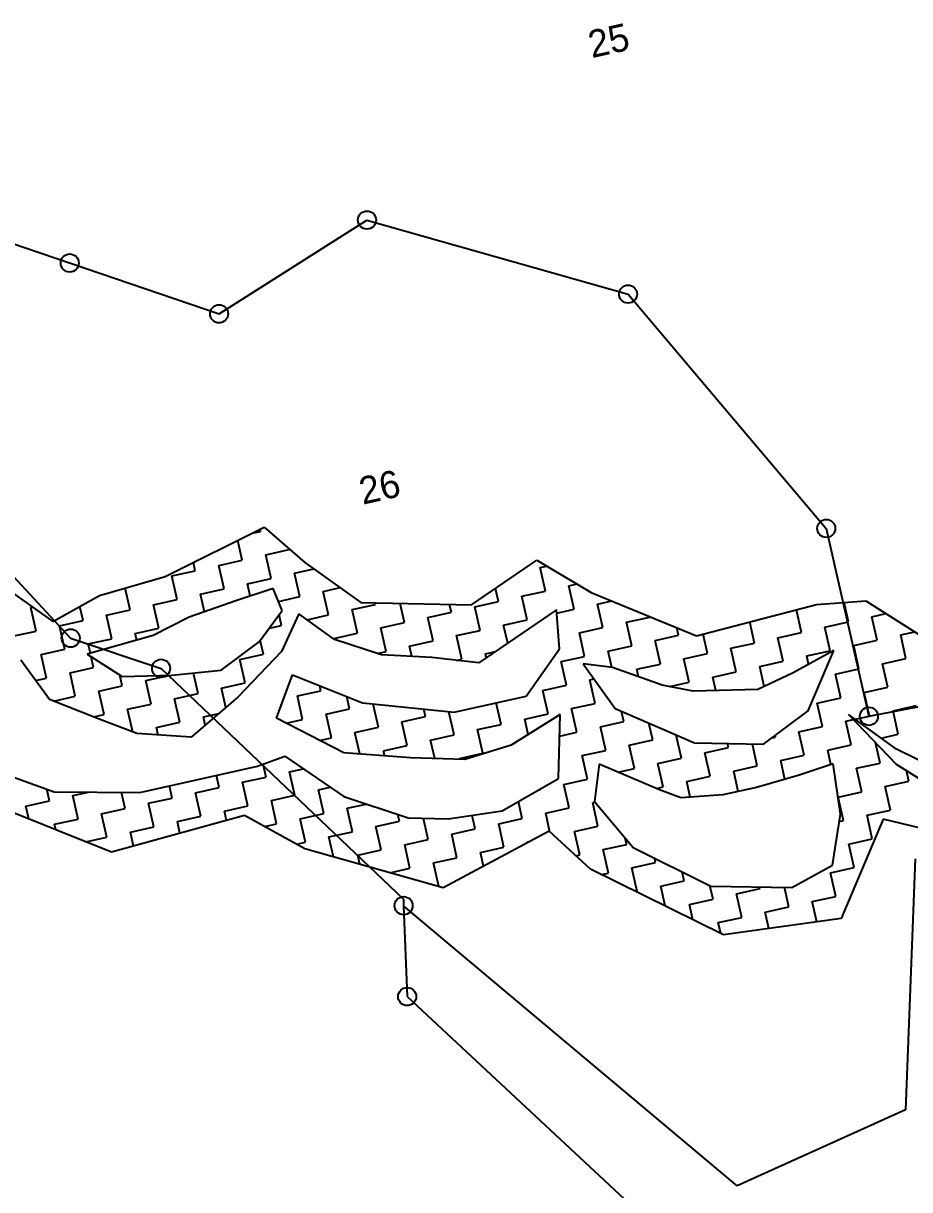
# Model space of a CAD drawing. Header units: metres. Extents: x 308144 to 311379, y 1932438 to 1934417.
# Drawn here: x 308990.4 to 309290.6, y 1933107.3 to 1933502.2 of the extents above; entities that cross this region are included whole.
import ezdxf

# ---------------------------------------------------------------- set-up
doc = ezdxf.new("R2010")
doc.units = ezdxf.units.M
doc.header["$LTSCALE"] = 0.3
doc.layers.get('0').update_dxf_attribs({"linetype": 'CONTINUOUS'})
for name, color, linetype in [('POLY_HATCH', 12, 'CONTINUOUS'), ('POLY_PARCEL', 6, 'CONTINUOUS'), ('TEXT_PARCEL', 7, 'CONTINUOUS')]:
    doc.layers.add(name, color=color, linetype=linetype)
doc.styles.get("Standard").update_dxf_attribs({"font": ''})
doc.styles.get('Standard').set_extended_font_data('Kruti Dev 050')

msp = doc.modelspace()

# ---------------------------------------------------------------- linework, layer by layer
for centre in [(309106.79, 1933435.61), (309006.17, 1933421.06), (309195.21, 1933410.53), (309056.71, 1933403.86), (309262.31, 1933331.21), (309006.46, 1933294.06), (309037.08, 1933283.83), (309276.73, 1933267.6), (309119.2, 1933203.48), (309120.4, 1933172.7)]:
    msp.add_circle(centre, 3.06)
at = {"layer": 'POLY_HATCH'}
for p, q in [((309038.51, 1933314.94), (309071.99, 1933331.6)), ((309071.99, 1933331.6), (309085.76, 1933319.72)), ((308969.92, 1933321.31), (309000.38, 1933299.65)), ((309085.76, 1933319.72), (309104.75, 1933306.12)), ((309142.14, 1933305.31), (309164.36, 1933320.42)), ((309164.36, 1933320.42), (309182.74, 1933309.57)), ((309016.27, 1933308.52), (309038.51, 1933314.94)), ((309075.05, 1933310.91), (309062.39, 1933306.71)), ((309078.09, 1933303.43), (309075.05, 1933310.91)), ((309000.38, 1933299.65), (309016.27, 1933308.52)), ((309062.39, 1933306.71), (309046.63, 1933301.15)), ((309182.74, 1933309.57), (309218.4, 1933294.87)), ((309259.05, 1933305.41), (309275.67, 1933306.72)), ((309275.67, 1933306.72), (309294.24, 1933294.95)), ((309070.25, 1933292.84), (309078.09, 1933303.43)), ((309104.75, 1933306.12), (309142.14, 1933305.31)), ((309170.98, 1933303.66), (309144.7, 1933285.66)), ((309171.93, 1933290.41), (309170.98, 1933303.66)), ((309218.4, 1933294.87), (309259.05, 1933305.41)), ((309046.63, 1933301.15), (309034.39, 1933295.01)), ((309083.73, 1933302.31), (309077.83, 1933289.54)), ((309095.79, 1933293.56), (309083.73, 1933302.31)), ((309034.39, 1933295.01), (309012.01, 1933288.64)), ((309057.45, 1933283.17), (309070.25, 1933292.84)), ((309111.76, 1933288.39), (309095.79, 1933293.56)), ((308999.29, 1933273.31), (308989.58, 1933286.62)), ((309012.01, 1933288.64), (309023.9, 1933281.1)), ((309077.83, 1933289.54), (309063.09, 1933274.13)), ((309128.8, 1933287.49), (309111.76, 1933288.39)), ((309144.7, 1933285.66), (309128.8, 1933287.49)), ((309160.69, 1933274.43), (309171.93, 1933290.41)), ((309264.82, 1933289.85), (309251.09, 1933282.37)), ((309256.19, 1933269.44), (309264.82, 1933289.85)), ((309040.82, 1933281.49), (309057.45, 1933283.17)), ((309179.98, 1933285.38), (309190.86, 1933270.22)), ((309189.95, 1933284.09), (309179.98, 1933285.38)), ((309206.69, 1933278.16), (309189.95, 1933284.09)), ((309023.9, 1933281.1), (309040.82, 1933281.49)), ((309076.15, 1933266.95), (309081.62, 1933281.64)), ((309081.62, 1933281.64), (309105.3, 1933272.13)), ((309251.09, 1933282.37), (309239.17, 1933276.63)), ((309217.27, 1933276.13), (309206.69, 1933278.16)), ((309239.17, 1933276.63), (309217.27, 1933276.13)), ((309015.56, 1933266.86), (308999.29, 1933273.31)), ((309063.09, 1933274.13), (309047.29, 1933260.49)), ((309105.3, 1933272.13), (309136.31, 1933268.97)), ((309136.31, 1933268.97), (309160.69, 1933274.43)), ((309098.98, 1933255.23), (309076.15, 1933266.95)), ((309172.17, 1933268.25), (309155.65, 1933257.82)), ((309171.63, 1933246.59), (309172.17, 1933268.25)), ((309190.86, 1933270.22), (309217.67, 1933258.62)), ((309241.1, 1933258.14), (309256.19, 1933269.44)), ((309269.88, 1933268.22), (309285.98, 1933251.45)), ((309286.11, 1933256.42), (309269.88, 1933268.22)), ((309028.82, 1933261.75), (309015.56, 1933266.86)), ((309047.29, 1933260.49), (309028.82, 1933261.75)), ((309121.58, 1933253.56), (309098.98, 1933255.23)), ((309155.65, 1933257.82), (309139.9, 1933252.95)), ((309217.67, 1933258.62), (309241.1, 1933258.14)), ((309303.45, 1933247.95), (309286.11, 1933256.42)), ((308966.46, 1933254.52), (309000.9, 1933242.04)), ((309069.69, 1933250.7), (309079.02, 1933254.13)), ((309079.02, 1933254.13), (309098.93, 1933240.41)), ((309139.9, 1933252.95), (309121.58, 1933253.56)), ((309185.39, 1933251.39), (309183.82, 1933238.72)), ((309205.81, 1933242.76), (309185.39, 1933251.39)), ((309264.6, 1933251.52), (309253.14, 1933247.63)), ((309267.09, 1933234.48), (309264.6, 1933251.52)), ((309285.98, 1933251.45), (309301.82, 1933241.42)), ((309029.92, 1933241.8), (309069.69, 1933250.7)), ((309253.14, 1933247.63), (309238.66, 1933243.51)), ((309152.54, 1933235.58), (309171.63, 1933246.59)), ((309238.66, 1933243.51), (309227.34, 1933240.98)), ((309000.9, 1933242.04), (309029.92, 1933241.8)), ((309098.93, 1933240.41), (309120.75, 1933233.18)), ((309213.03, 1933239.98), (309205.81, 1933242.76)), ((309227.34, 1933240.98), (309213.03, 1933239.98)), ((309020.27, 1933221.57), (308982.56, 1933236.78)), ((309134.3, 1933232.84), (309152.54, 1933235.58)), ((309183.82, 1933238.72), (309196.98, 1933223.19)), ((309065.31, 1933234.07), (309020.27, 1933221.57)), ((309085.73, 1933222.71), (309065.31, 1933234.07)), ((309120.75, 1933233.18), (309134.3, 1933232.84)), ((309264.37, 1933217.15), (309267.09, 1933234.48)), ((309281.59, 1933232.76), (309267.36, 1933199.17)), ((309321.95, 1933222.97), (309281.59, 1933232.76)), ((309168.47, 1933228.68), (309132.64, 1933209.56)), ((309182.45, 1933215.88), (309168.47, 1933228.68)), ((309132.64, 1933209.56), (309085.73, 1933222.71)), ((309196.98, 1933223.19), (309223.23, 1933210.14)), ((309227.53, 1933193.63), (309182.45, 1933215.88)), ((309250.63, 1933209.67), (309264.37, 1933217.15)), ((309223.23, 1933210.14), (309250.63, 1933209.67)), ((309267.36, 1933199.17), (309227.53, 1933193.63))]:
    msp.add_line(p, q, dxfattribs=at)
at = {"layer": 'POLY_HATCH', "linetype": 'Continuous'}
for p, q in [((309067.88, 1933329.56), (309070.75, 1933330.2)), ((309070.75, 1933330.2), (309070.59, 1933330.91)), ((309064.58, 1933320.46), (309063.08, 1933327.17)), ((309072.53, 1933322.24), (309080.49, 1933324.02)), ((309074.32, 1933314.28), (309072.53, 1933322.24)), ((309080.49, 1933324.02), (309080.42, 1933324.33)), ((309048.66, 1933316.9), (309048.04, 1933319.68)), ((309056.62, 1933318.68), (309064.58, 1933320.46)), ((309058.4, 1933310.72), (309056.62, 1933318.68)), ((309165.42, 1933317.96), (309167.68, 1933318.46)), ((309040.7, 1933315.12), (309048.66, 1933316.9)), ((309042.48, 1933307.16), (309040.7, 1933315.12)), ((309066.36, 1933312.5), (309074.32, 1933314.28)), ((309082.27, 1933316.06), (309088.82, 1933317.53)), ((309084.05, 1933308.11), (309082.27, 1933316.06)), ((309167.2, 1933310), (309165.42, 1933317.96)), ((309026.57, 1933303.6), (309024.91, 1933311.01)), ((309050.44, 1933308.94), (309058.4, 1933310.72)), ((309067.29, 1933308.34), (309066.36, 1933312.5)), ((309092.01, 1933309.89), (309097.71, 1933311.16)), ((309151.28, 1933306.44), (309150.29, 1933310.86)), ((309175.16, 1933311.78), (309177.94, 1933312.4)), ((309176.94, 1933303.82), (309175.16, 1933311.78)), ((309034.52, 1933305.38), (309042.48, 1933307.16)), ((309051.78, 1933302.97), (309050.44, 1933308.94)), ((309076.84, 1933306.49), (309084.05, 1933308.11)), ((309093.79, 1933301.93), (309092.01, 1933309.89)), ((309143.32, 1933304.66), (309151.28, 1933306.44)), ((309159.24, 1933308.22), (309167.2, 1933310)), ((309161.02, 1933300.26), (309159.24, 1933308.22)), ((309184.9, 1933305.6), (309189.74, 1933306.69)), ((308992.95, 1933304.43), (308993.49, 1933304.55)), ((308994.73, 1933296.47), (308992.95, 1933304.43)), ((309010.65, 1933300.03), (309009.59, 1933304.79)), ((309018.61, 1933301.82), (309026.57, 1933303.6)), ((309036.3, 1933297.42), (309034.52, 1933305.38)), ((309101.75, 1933303.71), (309109.71, 1933305.49)), ((309103.53, 1933295.75), (309101.75, 1933303.71)), ((309109.71, 1933305.49), (309109.59, 1933306.01)), ((309119.45, 1933299.31), (309117.99, 1933305.83)), ((309127.41, 1933301.09), (309135.37, 1933302.87)), ((309135.37, 1933302.87), (309134.79, 1933305.47)), ((309145.11, 1933296.7), (309143.32, 1933304.66)), ((309171.07, 1933302.51), (309176.94, 1933303.82)), ((309186.68, 1933297.64), (309184.9, 1933305.6)), ((309253.91, 1933295.97), (309252.19, 1933303.64)), ((309269.82, 1933299.54), (309268.34, 1933306.14)), ((309002.69, 1933298.25), (309010.65, 1933300.03)), ((309020.39, 1933293.86), (309018.61, 1933301.82)), ((309077.88, 1933298.37), (309077.06, 1933302.03)), ((309086.5, 1933300.3), (309093.79, 1933301.93)), ((309111.49, 1933297.53), (309119.45, 1933299.31)), ((309129.19, 1933293.14), (309127.41, 1933301.09)), ((309153.06, 1933298.48), (309161.02, 1933300.26)), ((309154.44, 1933292.33), (309153.06, 1933298.48)), ((309194.64, 1933299.42), (309202.6, 1933301.21)), ((309196.42, 1933291.47), (309194.64, 1933299.42)), ((309202.6, 1933301.21), (309202.55, 1933301.4)), ((309237.99, 1933292.41), (309236.4, 1933299.54)), ((309261.87, 1933297.76), (309269.82, 1933299.54)), ((309277.78, 1933301.32), (309282.52, 1933302.38)), ((309279.56, 1933293.36), (309277.78, 1933301.32)), ((308986.77, 1933294.69), (308994.73, 1933296.47)), ((309004.47, 1933290.3), (309002.69, 1933298.25)), ((309028.35, 1933295.64), (309036.3, 1933297.42)), ((309028.84, 1933293.43), (309028.35, 1933295.64)), ((309073.64, 1933297.42), (309077.88, 1933298.37)), ((309095.57, 1933293.97), (309103.53, 1933295.75)), ((309113.27, 1933289.57), (309111.49, 1933297.53)), ((309137.15, 1933294.92), (309145.11, 1933296.7)), ((309138.93, 1933286.96), (309137.15, 1933294.92)), ((309178.72, 1933295.86), (309186.68, 1933297.64)), ((309180.5, 1933287.9), (309178.72, 1933295.86)), ((309204.38, 1933293.25), (309212.33, 1933295.03)), ((309212.33, 1933295.03), (309211.76, 1933297.61)), ((309222.07, 1933288.85), (309220.6, 1933295.44)), ((309245.95, 1933294.19), (309253.91, 1933295.97)), ((309263.65, 1933289.8), (309261.87, 1933297.76)), ((309287.52, 1933295.14), (309292.27, 1933296.2)), ((309289.3, 1933287.18), (309287.52, 1933295.14)), ((309012.43, 1933292.08), (309020.39, 1933293.86)), ((309013.13, 1933288.96), (309012.43, 1933292.08)), ((309071.7, 1933288.63), (309070.64, 1933293.36)), ((309095.64, 1933293.67), (309095.57, 1933293.97)), ((309121.23, 1933291.35), (309129.19, 1933293.14)), ((309122.02, 1933287.85), (309121.23, 1933291.35)), ((309188.46, 1933289.69), (309196.42, 1933291.47)), ((309206.16, 1933285.29), (309204.38, 1933293.25)), ((309230.03, 1933290.63), (309237.99, 1933292.41)), ((309231.81, 1933282.67), (309230.03, 1933290.63)), ((309247.73, 1933286.24), (309245.95, 1933294.19)), ((309271.6, 1933291.58), (309279.56, 1933293.36)), ((309273.39, 1933283.62), (309271.6, 1933291.58)), ((308996.51, 1933288.51), (309004.47, 1933290.3)), ((308998.29, 1933280.56), (308996.51, 1933288.51)), ((309014.21, 1933284.12), (309013.39, 1933287.76)), ((309063.74, 1933286.85), (309071.7, 1933288.63)), ((309065.52, 1933278.89), (309063.74, 1933286.85)), ((309110.21, 1933288.89), (309113.27, 1933289.57)), ((309137.06, 1933286.54), (309138.93, 1933286.96)), ((309146.89, 1933288.74), (309150.32, 1933289.51)), ((309147.19, 1933287.37), (309146.89, 1933288.74)), ((309172.54, 1933286.12), (309180.5, 1933287.9)), ((309189.7, 1933284.13), (309188.46, 1933289.69)), ((309214.12, 1933287.07), (309222.07, 1933288.85)), ((309215.9, 1933279.11), (309214.12, 1933287.07)), ((309255.69, 1933288.02), (309263.65, 1933289.8)), ((309256.31, 1933285.22), (309255.69, 1933288.02)), ((309281.34, 1933285.4), (309289.3, 1933287.18)), ((309006.25, 1933282.34), (309014.21, 1933284.12)), ((309174.32, 1933278.17), (309172.54, 1933286.12)), ((309198.2, 1933283.51), (309206.16, 1933285.29)), ((309198.77, 1933280.97), (309198.2, 1933283.51)), ((309223.85, 1933280.89), (309231.81, 1933282.67)), ((309239.77, 1933284.45), (309247.73, 1933286.24)), ((309241.29, 1933277.65), (309239.77, 1933284.45)), ((309265.43, 1933281.84), (309273.39, 1933283.62)), ((309283.12, 1933277.44), (309281.34, 1933285.4)), ((308994.61, 1933279.73), (308998.29, 1933280.56)), ((309008.03, 1933274.38), (309006.25, 1933282.34)), ((309023.95, 1933277.94), (309023.13, 1933281.59)), ((309031.91, 1933279.72), (309039.7, 1933281.46)), ((309033.69, 1933271.76), (309031.91, 1933279.72)), ((309049.61, 1933275.33), (309048.06, 1933282.22)), ((309057.56, 1933277.11), (309065.52, 1933278.89)), ((309182.28, 1933279.95), (309183.66, 1933280.25)), ((309184.06, 1933271.99), (309182.28, 1933279.95)), ((309209.35, 1933277.65), (309215.9, 1933279.11)), ((309224.88, 1933276.3), (309223.85, 1933280.89)), ((309267.21, 1933273.88), (309265.43, 1933281.84)), ((309015.99, 1933276.16), (309023.95, 1933277.94)), ((309017.77, 1933268.2), (309015.99, 1933276.16)), ((309041.65, 1933273.54), (309049.61, 1933275.33)), ((309059.02, 1933270.61), (309057.56, 1933277.11)), ((309083.22, 1933274.49), (309091.18, 1933276.27)), ((309091.18, 1933276.27), (309090.8, 1933277.95)), ((309166.37, 1933276.38), (309174.32, 1933278.17)), ((309168.15, 1933268.43), (309166.37, 1933276.38)), ((309275.17, 1933275.66), (309283.12, 1933277.44)), ((309276.95, 1933267.7), (309275.17, 1933275.66)), ((309000.73, 1933272.74), (309008.03, 1933274.38)), ((309025.73, 1933269.98), (309033.69, 1933271.76)), ((309043.43, 1933265.59), (309041.65, 1933273.54)), ((309085, 1933266.53), (309083.22, 1933274.49)), ((309100.92, 1933270.09), (309099.98, 1933274.26)), ((309110.66, 1933263.92), (309108.9, 1933271.76)), ((309152.23, 1933264.86), (309150.59, 1933272.17)), ((309176.1, 1933270.21), (309184.06, 1933271.99)), ((309259.25, 1933272.1), (309267.21, 1933273.88)), ((309261.03, 1933264.14), (309259.25, 1933272.1)), ((309284.91, 1933269.48), (309292.86, 1933271.27)), ((309014.19, 1933267.4), (309017.77, 1933268.2)), ((309027.46, 1933262.27), (309025.73, 1933269.98)), ((309051.39, 1933267.37), (309056.61, 1933268.54)), ((309052.01, 1933264.57), (309051.39, 1933267.37)), ((309092.96, 1933268.31), (309100.92, 1933270.09)), ((309094.74, 1933260.36), (309092.96, 1933268.31)), ((309118.62, 1933265.7), (309126.57, 1933267.48)), ((309126.57, 1933267.48), (309126, 1933270.02)), ((309136.31, 1933261.3), (309134.56, 1933269.15)), ((309160.19, 1933266.64), (309168.15, 1933268.43)), ((309177.89, 1933262.25), (309176.1, 1933270.21)), ((309193.8, 1933265.81), (309193.03, 1933269.28)), ((309272.09, 1933266.62), (309276.95, 1933267.7)), ((309286.69, 1933261.53), (309284.91, 1933269.48)), ((309035.47, 1933263.81), (309043.43, 1933265.59)), ((309036.04, 1933261.26), (309035.47, 1933263.81)), ((309079.41, 1933265.28), (309085, 1933266.53)), ((309102.7, 1933262.14), (309110.66, 1933263.92)), ((309120.4, 1933257.74), (309118.62, 1933265.7)), ((309144.27, 1933263.08), (309152.23, 1933264.86)), ((309146.05, 1933255.12), (309144.27, 1933263.08)), ((309161.36, 1933261.42), (309160.19, 1933266.64)), ((309185.84, 1933264.03), (309193.8, 1933265.81)), ((309187.62, 1933256.07), (309185.84, 1933264.03)), ((309203.54, 1933259.63), (309202.28, 1933265.27)), ((309253.07, 1933262.36), (309261.03, 1933264.14)), ((309268.99, 1933265.92), (309271.54, 1933266.49)), ((309270.77, 1933257.96), (309268.99, 1933265.92)), ((309090.74, 1933259.46), (309094.74, 1933260.36)), ((309104.33, 1933254.84), (309102.7, 1933262.14)), ((309128.35, 1933259.52), (309136.31, 1933261.3)), ((309129.75, 1933253.29), (309128.35, 1933259.52)), ((309171.99, 1933260.93), (309177.89, 1933262.25)), ((309195.58, 1933257.85), (309203.54, 1933259.63)), ((309213.28, 1933253.46), (309211.53, 1933261.27)), ((309244.04, 1933260.34), (309245.11, 1933260.58)), ((309245.11, 1933260.58), (309245.01, 1933261.06)), ((309254.85, 1933254.4), (309253.07, 1933262.36)), ((309280.88, 1933260.23), (309286.69, 1933261.53)), ((309112.44, 1933255.96), (309120.4, 1933257.74)), ((309112.83, 1933254.21), (309112.44, 1933255.96)), ((309138.09, 1933253.34), (309146.05, 1933255.12)), ((309179.67, 1933254.29), (309187.62, 1933256.07)), ((309197.36, 1933249.89), (309195.58, 1933257.85)), ((309221.24, 1933255.24), (309229.2, 1933257.02)), ((309223.02, 1933247.28), (309221.24, 1933255.24)), ((309229.2, 1933257.02), (309228.89, 1933258.39)), ((309238.94, 1933250.84), (309237.29, 1933258.22)), ((309262.81, 1933256.18), (309270.77, 1933257.96)), ((309263.91, 1933251.28), (309262.81, 1933256.18)), ((309280.51, 1933251.79), (309278.94, 1933258.78)), ((309072.65, 1933247.05), (309071.67, 1933251.43)), ((309138.17, 1933253.01), (309138.09, 1933253.34)), ((309181.45, 1933246.33), (309179.67, 1933254.29)), ((309205.32, 1933251.67), (309213.28, 1933253.46)), ((309207.1, 1933243.72), (309205.32, 1933251.67)), ((309246.9, 1933252.62), (309254.85, 1933254.4)), ((309248.32, 1933246.26), (309246.9, 1933252.62)), ((309272.55, 1933250.01), (309280.51, 1933251.79)), ((309056.73, 1933243.49), (309055.81, 1933247.59)), ((309080.6, 1933248.84), (309085.21, 1933249.87)), ((309082.39, 1933240.88), (309080.6, 1933248.84)), ((309191.85, 1933248.66), (309197.36, 1933249.89)), ((309215.06, 1933245.5), (309223.02, 1933247.28)), ((309230.98, 1933249.06), (309238.94, 1933250.84)), ((309232.53, 1933242.14), (309230.98, 1933249.06)), ((309274.33, 1933242.05), (309272.55, 1933250.01)), ((309290.25, 1933245.61), (309289.43, 1933249.27)), ((309040.81, 1933239.93), (309039.9, 1933244.03)), ((309048.77, 1933241.71), (309056.73, 1933243.49)), ((309064.69, 1933245.27), (309072.65, 1933247.05)), ((309066.47, 1933237.31), (309064.69, 1933245.27)), ((309090.34, 1933242.66), (309094.36, 1933243.56)), ((309173.49, 1933244.55), (309181.45, 1933246.33)), ((309175.27, 1933236.59), (309173.49, 1933244.55)), ((309204.78, 1933243.2), (309207.1, 1933243.72)), ((309216.25, 1933240.2), (309215.06, 1933245.5)), ((309282.29, 1933243.83), (309290.25, 1933245.61)), ((309284.07, 1933235.87), (309282.29, 1933243.83)), ((308999.24, 1933238.98), (308998.35, 1933242.96)), ((309007.2, 1933240.76), (309012.46, 1933241.94)), ((309008.98, 1933232.81), (309007.2, 1933240.76)), ((309024.9, 1933236.37), (309023.67, 1933241.85)), ((309032.85, 1933238.15), (309040.81, 1933239.93)), ((309050.55, 1933233.75), (309048.77, 1933241.71)), ((309074.43, 1933239.1), (309082.39, 1933240.88)), ((309092.13, 1933234.7), (309090.34, 1933242.66)), ((309164.69, 1933242.58), (309165.53, 1933242.77)), ((309165.53, 1933242.77), (309165.47, 1933243.03)), ((309266.37, 1933240.27), (309274.33, 1933242.05)), ((309268.15, 1933232.31), (309266.37, 1933240.27)), ((308991.28, 1933237.2), (308999.24, 1933238.98)), ((308992.25, 1933232.87), (308991.28, 1933237.2)), ((309016.94, 1933234.59), (309024.9, 1933236.37)), ((309034.64, 1933230.19), (309032.85, 1933238.15)), ((309058.51, 1933235.53), (309066.47, 1933237.31)), ((309059.22, 1933232.38), (309058.51, 1933235.53)), ((309076.21, 1933231.14), (309074.43, 1933239.1)), ((309100.08, 1933236.48), (309106.47, 1933237.91)), ((309101.86, 1933228.52), (309100.08, 1933236.48)), ((309159.35, 1933233.03), (309158.07, 1933238.77)), ((309167.31, 1933234.81), (309175.27, 1933236.59)), ((309183.23, 1933238.37), (309183.97, 1933238.54)), ((309185.01, 1933230.42), (309183.23, 1933238.37)), ((309276.11, 1933234.09), (309284.07, 1933235.87)), ((309001.02, 1933231.03), (309008.98, 1933232.81)), ((309018.72, 1933226.63), (309016.94, 1933234.59)), ((309042.59, 1933231.97), (309050.55, 1933233.75)), ((309043.48, 1933228.01), (309042.59, 1933231.97)), ((309084.17, 1933232.92), (309092.13, 1933234.7)), ((309085.95, 1933224.96), (309084.17, 1933232.92)), ((309109.82, 1933230.3), (309117.78, 1933232.08)), ((309117.78, 1933232.08), (309117.28, 1933234.33)), ((309127.52, 1933225.91), (309125.92, 1933233.05)), ((309143.44, 1933229.47), (309142.41, 1933234.06)), ((309151.4, 1933231.25), (309159.35, 1933233.03)), ((309168.74, 1933228.43), (309167.31, 1933234.81)), ((309266.7, 1933231.98), (309268.15, 1933232.31)), ((309277.89, 1933226.13), (309276.11, 1933234.09)), ((309001.44, 1933229.17), (309001.02, 1933231.03)), ((309026.68, 1933228.41), (309034.64, 1933230.19)), ((309027.74, 1933223.65), (309026.68, 1933228.41)), ((309072.19, 1933230.24), (309076.21, 1933231.14)), ((309093.91, 1933226.74), (309101.86, 1933228.52)), ((309111.6, 1933222.34), (309109.82, 1933230.3)), ((309135.48, 1933227.69), (309143.44, 1933229.47)), ((309137.26, 1933219.73), (309135.48, 1933227.69)), ((309153.18, 1933223.29), (309151.4, 1933231.25)), ((309177.05, 1933228.63), (309185.01, 1933230.42)), ((309178.83, 1933220.68), (309177.05, 1933228.63)), ((309011.65, 1933225.05), (309018.72, 1933226.63)), ((309082.91, 1933224.28), (309085.95, 1933224.96)), ((309095.42, 1933219.99), (309093.91, 1933226.74)), ((309119.56, 1933224.13), (309127.52, 1933225.91)), ((309121.34, 1933216.17), (309119.56, 1933224.13)), ((309161.13, 1933225.07), (309162.13, 1933225.3)), ((309161.2, 1933224.8), (309161.13, 1933225.07)), ((309186.79, 1933222.46), (309194.75, 1933224.24)), ((309194.75, 1933224.24), (309194.27, 1933226.39)), ((309269.94, 1933224.35), (309277.89, 1933226.13)), ((309271.72, 1933216.39), (309269.94, 1933224.35)), ((309103.65, 1933220.56), (309111.6, 1933222.34)), ((309104.33, 1933217.49), (309103.65, 1933220.56)), ((309129.3, 1933217.95), (309137.26, 1933219.73)), ((309145.22, 1933221.51), (309153.18, 1933223.29)), ((309146.27, 1933216.83), (309145.22, 1933221.51)), ((309177.53, 1933220.38), (309178.83, 1933220.68)), ((309188.57, 1933214.5), (309186.79, 1933222.46)), ((309204.49, 1933218.06), (309204.14, 1933219.63)), ((309114.52, 1933214.64), (309121.34, 1933216.17)), ((309131.08, 1933210), (309129.3, 1933217.95)), ((309196.53, 1933216.28), (309204.49, 1933218.06)), ((309198.31, 1933208.32), (309196.53, 1933216.28)), ((309263.76, 1933214.61), (309271.72, 1933216.39)), ((309186.28, 1933213.99), (309188.57, 1933214.5)), ((309206.27, 1933210.1), (309214.23, 1933211.88)), ((309214.23, 1933211.88), (309213.54, 1933214.96)), ((309265.54, 1933206.65), (309263.76, 1933214.61)), ((309197.93, 1933208.24), (309198.31, 1933208.32)), ((309207.77, 1933203.38), (309206.27, 1933210.1)), ((309223.97, 1933205.71), (309222.94, 1933210.29)), ((309231.93, 1933207.49), (309239.88, 1933209.27)), ((309239.88, 1933209.27), (309239.75, 1933209.86)), ((309249.62, 1933203.09), (309248.14, 1933209.72)), ((309216.01, 1933203.92), (309223.97, 1933205.71)), ((309217.17, 1933198.74), (309216.01, 1933203.92)), ((309233.71, 1933199.53), (309231.93, 1933207.49)), ((309257.58, 1933204.87), (309265.54, 1933206.65)), ((309259.11, 1933198.02), (309257.58, 1933204.87)), ((309241.66, 1933201.31), (309249.62, 1933203.09)), ((309242.9, 1933195.77), (309241.66, 1933201.31)), ((309225.75, 1933197.75), (309233.71, 1933199.53)), ((309226.56, 1933194.11), (309225.75, 1933197.75))]:
    msp.add_line(p, q, dxfattribs=at)
at = {"layer": 'POLY_PARCEL'}
for p, q in [((308936.19, 1933444.86), (309056.71, 1933403.86)), ((309056.71, 1933403.86), (309106.79, 1933435.61)), ((309106.79, 1933435.61), (309195.21, 1933410.53)), ((309195.21, 1933410.53), (309262.31, 1933331.21)), ((309262.31, 1933331.21), (309276.73, 1933267.6)), ((308982.96, 1933319.48), (309006.46, 1933294.06)), ((309006.46, 1933294.06), (309037.08, 1933283.83)), ((309037.08, 1933283.83), (309119.11, 1933205.72)), ((309276.73, 1933267.6), (309329.61, 1933277.87)), ((309292.38, 1933219.34), (309289.17, 1933134.32)), ((309119.11, 1933205.72), (309119.2, 1933203.48)), ((309232.14, 1933108.61), (309119.2, 1933203.48)), ((309119.2, 1933203.48), (309120.4, 1933172.7)), ((309120.4, 1933172.7), (309334.68, 1932973.14)), ((309289.17, 1933134.32), (309232.14, 1933108.61))]:
    msp.add_line(p, q, dxfattribs=at)

# ---------------------------------------------------------------- texts
at = {"layer": 'TEXT_PARCEL'}
for s, p in [('25', (309182.91, 1933490.4)), ('26', (309105.36, 1933339.21))]:
    msp.add_text(s, height=9.247, rotation=12.6142, dxfattribs=at).set_placement(p)

doc.saveas('drawing.dxf')
